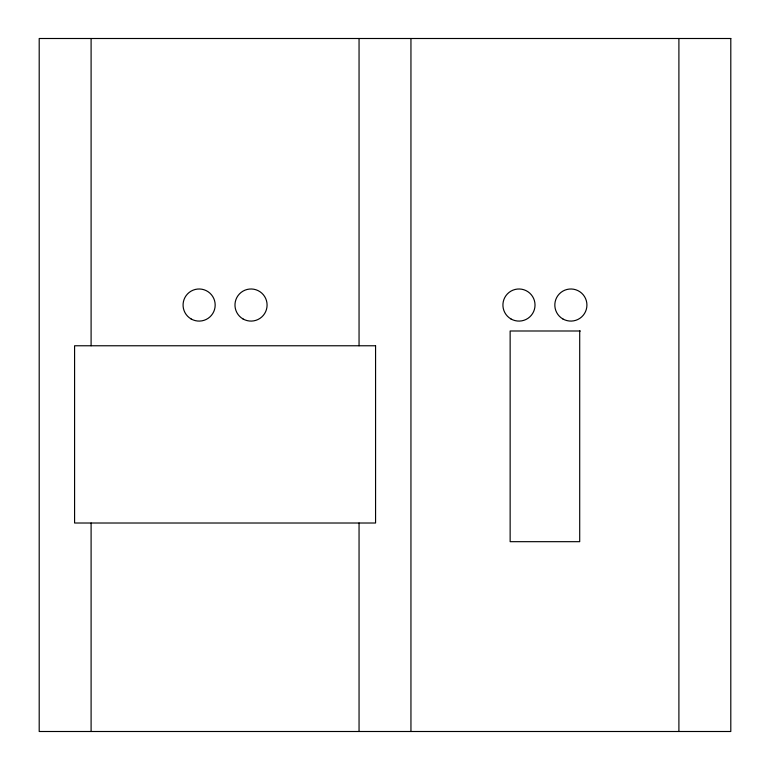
<?xml version="1.0" encoding="UTF-8"?>
<svg xmlns="http://www.w3.org/2000/svg" width="770" height="770" viewBox="0 0 770 770"><rect width="100%" height="100%" fill="white"/><g stroke="black" fill="none" stroke-linecap="round" stroke-linejoin="round"><path stroke-width="1.16" d="M580.368 330.994L510.144 330.994L510.144 541.676L579.704 541.676L579.704 330.994M678.899 38.5L678.899 731.5M410.949 38.5L410.949 731.5M359.051 38.5L359.051 345.769M359.051 523.013L359.051 731.5M91.101 38.5L91.101 345.769M91.101 523.013L91.101 731.5M730.797 38.5L39.203 38.5L39.203 731.5L730.797 731.5L730.797 38.5M375.567 345.769L74.584 345.769L74.584 523.013L375.567 523.013L375.567 345.769M562.851 318.944A16.055 16.055 0 0 0 586.923 305.036A16.055 16.055 0 0 0 562.851 291.137A16.055 16.055 0 0 0 562.851 318.944M510.943 318.944A16.055 16.055 0 0 0 535.025 305.036A16.055 16.055 0 0 0 510.943 291.137A16.055 16.055 0 0 0 510.943 318.944M243.002 318.944A16.055 16.055 0 0 0 267.084 305.036A16.055 16.055 0 0 0 243.002 291.137A16.055 16.055 0 0 0 243.002 318.944M191.095 318.944A16.055 16.055 0 0 0 215.177 305.036A16.055 16.055 0 0 0 191.095 291.137A16.055 16.055 0 0 0 191.095 318.944"/></g></svg>
